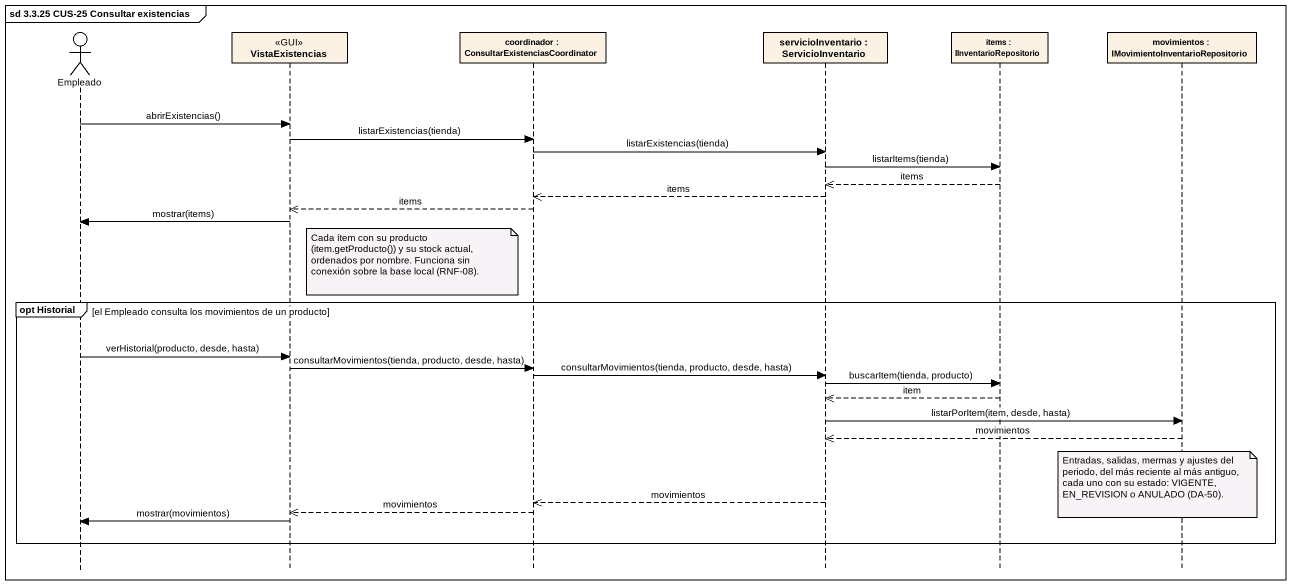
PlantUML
@startuml
mainframe sd 3.3.25 CUS-25 Consultar existencias
hide footbox
actor Empleado
participant VistaExistencias <<GUI>>
participant "coordinador : ConsultarExistenciasCoordinator" as coordinador
participant "servicioInventario : ServicioInventario" as servicioInventario
participant "items : IInventarioRepositorio" as items
participant "movimientos : IMovimientoInventarioRepositorio" as movimientos

Empleado -> VistaExistencias : abrirExistencias()
VistaExistencias -> coordinador : listarExistencias(tienda)
coordinador -> servicioInventario : listarExistencias(tienda)
servicioInventario -> items : listarItems(tienda)
items -->> servicioInventario : items
servicioInventario -->> coordinador : items
coordinador -->> VistaExistencias : items
VistaExistencias -> Empleado : mostrar(items)
note left of coordinador : Cada ítem con su producto (item.getProducto()) y su stock actual, ordenados por nombre. Funciona sin conexión sobre la base local (RNF-08).
group opt Historial [el Empleado consulta los movimientos de un producto]
  Empleado -> VistaExistencias : verHistorial(producto, desde, hasta)
  VistaExistencias -> coordinador : consultarMovimientos(tienda, producto, desde, hasta)
  coordinador -> servicioInventario : consultarMovimientos(tienda, producto, desde, hasta)
  servicioInventario -> items : buscarItem(tienda, producto)
  items -->> servicioInventario : item
  servicioInventario -> movimientos : listarPorItem(item, desde, hasta)
  movimientos -->> servicioInventario : movimientos
  note over movimientos : Entradas, salidas, mermas y ajustes del periodo, del más reciente al más antiguo, cada uno con su estado: VIGENTE, EN_REVISION o ANULADO (DA-50).
  servicioInventario -->> coordinador : movimientos
  coordinador -->> VistaExistencias : movimientos
  VistaExistencias -> Empleado : mostrar(movimientos)
end
@enduml
